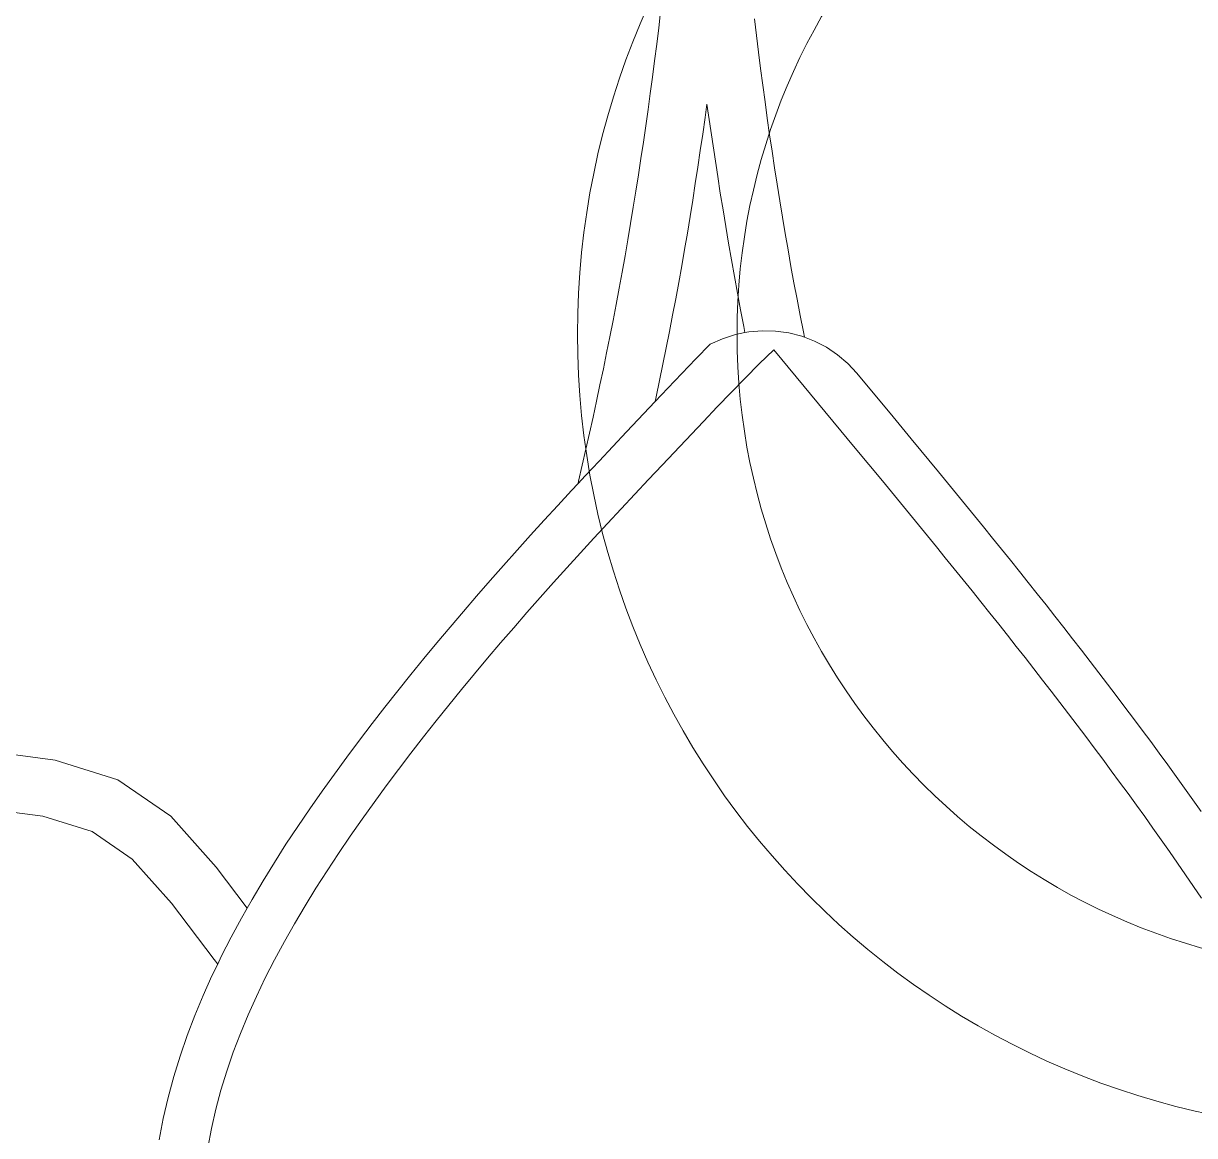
# Model space of a CAD drawing. Header units: millimetres. Extents: x 930469 to 1523124, y -120375 to 411163.
# Drawn here: x 1423876 to 1426078, y -42945 to -40853 of the extents above; entities that cross this region are included whole.
import ezdxf

# ---------------------------------------------------------------- set-up
doc = ezdxf.new("R2010")
doc.units = ezdxf.units.MM
doc.linetypes.add('HIDDEN', pattern=[0.75, 0.5, -0.25])
for name, color, linetype, lineweight in [('A-NET KHUAT', 8, 'HIDDEN', 0), ('A-NET THAY', 8, 'Continuous', 0), ('xr', 8, 'Continuous', 0)]:
    doc.layers.add(name, color=color, linetype=linetype, lineweight=lineweight)

# ---------------------------------------------------------------- blocks, each defined once
blk = doc.blocks.new('zzz')
at = {"layer": 'xr', "ltscale": 3}
for p, q in [((1232790.9, 23240), (1232756.1, 22978.4)), ((1232564.7, 23170.2), (1232545.4, 23025.4)), ((1232545.4, 23025.4), (1232487.4, 22838.9)), ((1232756.1, 22978.4), (1232682.6, 22742.6)), ((1232383.2, 22688.5), (1232487.4, 22838.9)), ((1232682.6, 22742.6), (1232545, 22543.8)), ((1232383.2, 22688.5), (1232217.9, 22540.9)), ((1231328.2, 22586.8), (1231408.1, 22571.7)), ((1231487.2, 22553.4), (1231408.1, 22571.7)), ((1231565.4, 22532.3), (1231487.2, 22553.4)), ((1231642.9, 22508.4), (1231565.4, 22532.3)), ((1231719.6, 22482), (1231642.9, 22508.4)), ((1232217.9, 22540.9), (1232005.7, 22381)), ((1232353.5, 22373.1), (1232545, 22543.8)), ((1231719.6, 22482), (1231795.4, 22453.1)), ((1231870.3, 22422), (1231795.4, 22453.1)), ((1231944.3, 22388.7), (1231870.3, 22422)), ((1231370.5, 22390.9), (1231297.9, 22404.6)), ((1231442.8, 22374.3), (1231370.5, 22390.9)), ((1231989.1, 22367.2), (1231944.3, 22388.7)), ((1232005.7, 22381), (1231989.1, 22367.2)), ((1231442.8, 22374.3), (1231514.7, 22355)), ((1231586.1, 22332.9), (1231514.7, 22355)), ((1231657.1, 22308.4), (1231586.1, 22332.9)), ((1232017.6, 22353.6), (1231989.1, 22367.2)), ((1232090, 22316.6), (1232017.6, 22353.6)), ((1232353.5, 22373.1), (1232199.2, 22256.8)), ((1231727.6, 22281.6), (1231657.1, 22308.4)), ((1232161.6, 22278.1), (1232090, 22316.6)), ((1231797.7, 22252.5), (1231727.6, 22281.6)), ((1231867.4, 22221.3), (1231797.7, 22252.5)), ((1232199.2, 22256.8), (1232161.6, 22278.1)), ((1232232.3, 22238.1), (1232199.2, 22256.8)), ((1231867.4, 22221.3), (1231936.5, 22188.1)), ((1232232.3, 22238.1), (1232302.2, 22196.7)), ((1232005.1, 22153.2), (1231936.5, 22188.1)), ((1232371.3, 22154.1), (1232302.2, 22196.7)), ((1232073.2, 22116.5), (1232005.1, 22153.2)), ((1232140.7, 22078.3), (1232073.2, 22116.5)), ((1232439.5, 22110.5), (1232371.3, 22154.1)), ((1232207.7, 22038.7), (1232140.7, 22078.3)), ((1232506.8, 22065.9), (1232439.5, 22110.5)), ((1232274.1, 21997.8), (1232207.7, 22038.7)), ((1232573.4, 22020.6), (1232506.8, 22065.9)), ((1232339.9, 21955.7), (1232274.1, 21997.8)), ((1232639, 21974.7), (1232573.4, 22020.6)), ((1232405.2, 21912.7), (1232339.9, 21955.7)), ((1232703.9, 21928.3), (1232639, 21974.7)), ((1232405.2, 21912.7), (1232469.7, 21868.7)), ((1232767.9, 21881.5), (1232703.9, 21928.3)), ((1232533.6, 21824.1), (1232469.7, 21868.7)), ((1232767.9, 21881.5), (1232831.3, 21834.2)), ((1232596.9, 21778.8), (1232533.6, 21824.1)), ((1232893.9, 21786.6), (1232831.3, 21834.2)), ((1232659.5, 21733), (1232596.9, 21778.8)), ((1232955.8, 21738.5), (1232893.9, 21786.6)), ((1232721.4, 21686.8), (1232659.5, 21733)), ((1233017.1, 21690.1), (1232955.8, 21738.5)), ((1232782.8, 21640.2), (1232721.4, 21686.8)), ((1233077.9, 21641.4), (1233017.1, 21690.1)), ((1232843.5, 21593.2), (1232782.8, 21640.2)), ((1233138, 21592.3), (1233077.9, 21641.4)), ((1232903.7, 21545.7), (1232843.5, 21593.2)), ((1233197.7, 21542.9), (1233138, 21592.3)), ((1232963.3, 21497.9), (1232903.7, 21545.7)), ((1233256.8, 21493.3), (1233197.7, 21542.9)), ((1232963.3, 21497.9), (1233022.4, 21449.8)), ((1233315.5, 21443.3), (1233256.8, 21493.3)), ((1233081, 21401.2), (1233022.4, 21449.8)), ((1233373.6, 21393.2), (1233315.5, 21443.3)), ((1233139.2, 21352.4), (1233081, 21401.2)), ((1233373.6, 21393.2), (1233431.4, 21342.7)), ((1233196.9, 21303.3), (1233139.2, 21352.4)), ((1233488.7, 21292.1), (1233431.4, 21342.7)), ((1233254.2, 21253.8), (1233196.9, 21303.3)), ((1233545.6, 21241.3), (1233488.7, 21292.1)), ((1233311.2, 21204.1), (1233254.2, 21253.8)), ((1233602.2, 21190.2), (1233545.6, 21241.3)), ((1233367.8, 21154.2), (1233311.2, 21204.1)), ((1233658.5, 21139), (1233602.2, 21190.2)), ((1233424.1, 21103.9), (1233367.8, 21154.2)), ((1233480.1, 21053.5), (1233424.1, 21103.9)), ((1233714.5, 21087.7), (1233658.5, 21139)), ((1233770.2, 21036.3), (1233714.5, 21087.7)), ((1233535.9, 21002.9), (1233480.1, 21053.5)), ((1233796.4, 21011.9), (1233770.2, 21036.3)), ((1233796.4, 21011.9), (1233805.6, 21009.8)), ((1233825.7, 20984.7), (1233796.4, 21011.9)), ((1233535.9, 21002.9), (1233591.4, 20952)), ((1233805.6, 21009.8), (1233865.8, 20995.9)), ((1233881, 20933.1), (1233825.7, 20984.7)), ((1233865.8, 20995.9), (1233926.1, 20982.2)), ((1233926.1, 20982.2), (1233986.4, 20968.7)), ((1234046.7, 20955.4), (1233986.4, 20968.7)), ((1233646.7, 20901), (1233591.4, 20952)), ((1233936.1, 20881.3), (1233881, 20933.1)), ((1234046.7, 20955.4), (1234107.1, 20942.3)), ((1234107.1, 20942.3), (1234167.6, 20929.5)), ((1234167.6, 20929.5), (1234228.1, 20916.8)), ((1233701.8, 20849.8), (1233646.7, 20901)), ((1233991, 20829.6), (1233936.1, 20881.3)), ((1234228.1, 20916.8), (1234288.6, 20904.4)), ((1234288.6, 20904.4), (1234349.2, 20892.2)), ((1234349.2, 20892.2), (1234409.8, 20880.3)), ((1234409.8, 20880.3), (1234470.6, 20868.6)), ((1233756.7, 20798.5), (1233701.8, 20849.8)), ((1234470.6, 20868.6), (1234531.3, 20857.2)), ((1234531.3, 20857.2), (1234592.2, 20846)), ((1234592.2, 20846), (1234653, 20835.1)), ((1234653, 20835.1), (1234714, 20824.5)), ((1233811.5, 20747), (1233756.7, 20798.5)), ((1233991, 20829.6), (1234105, 20721.7)), ((1234714, 20824.5), (1234774.9, 20814.1)), ((1234774.9, 20814.1), (1234835.9, 20804)), ((1234835.9, 20804), (1234897, 20794.1)), ((1234897, 20794.1), (1234958.2, 20784.5)), ((1233866.3, 20695.5), (1233811.5, 20747)), ((1234958.2, 20784.5), (1235019.4, 20775.2)), ((1235019.4, 20775.2), (1235080.7, 20766.1)), ((1235080.7, 20766.1), (1235142, 20757.2)), ((1235142, 20757.2), (1235203.3, 20748.5)), ((1235264.7, 20740.1), (1235203.3, 20748.5)), ((1234105, 20721.7), (1234123, 20717.9)), ((1234155.4, 20673.9), (1234105, 20721.7)), ((1234123, 20717.9), (1234184.3, 20705.1)), ((1234184.3, 20705.1), (1234245.6, 20692.5)), ((1235264.7, 20740.1), (1235326.1, 20731.9)), ((1235326.1, 20731.9), (1235387.6, 20723.9)), ((1235387.6, 20723.9), (1235449.2, 20716.1)), ((1235449.2, 20716.1), (1235510.7, 20708.5)), ((1235510.7, 20708.5), (1235572.3, 20701.2)), ((1234030.2, 20540.3), (1233866.3, 20695.5)), ((1234210.4, 20621.6), (1234155.4, 20673.9)), ((1234245.6, 20692.5), (1234307, 20680.2)), ((1234307, 20680.2), (1234368.5, 20668.1)), ((1234368.5, 20668.1), (1234430.1, 20656.2)), ((1234265.6, 20568.6), (1234210.4, 20621.6)), ((1234430.1, 20656.2), (1234491.7, 20644.6)), ((1234491.7, 20644.6), (1234553.5, 20633.3)), ((1234553.5, 20633.3), (1234615.3, 20622.2)), ((1234615.3, 20622.2), (1234677.1, 20611.4)), ((1234677.1, 20611.4), (1234739, 20600.9)), ((1234739, 20600.9), (1234800.9, 20590.6)), ((1234800.9, 20590.6), (1234862.9, 20580.6)), ((1234862.9, 20580.6), (1234925, 20570.9)), ((1234925, 20570.9), (1234987, 20561.4)), ((1234084.7, 20488.4), (1234030.2, 20540.3)), ((1234320.9, 20514.7), (1234265.6, 20568.6)), ((1235223.4, 20527.5), (1234951.9, 20486.5)), ((1234987, 20561.4), (1235049.1, 20552.2)), ((1235049.1, 20552.2), (1235111.2, 20543.2)), ((1235111.2, 20543.2), (1235173.3, 20534.4)), ((1235173.3, 20534.4), (1235223.4, 20527.5)), ((1234139.1, 20436.2), (1234084.7, 20488.4)), ((1234320.9, 20514.7), (1234341.7, 20468.4)), ((1234951.9, 20486.5), (1234889, 20476.8)), ((1234341.7, 20468.4), (1234357.3, 20420)), ((1234700.7, 20445.9), (1234638, 20435)), ((1234763.4, 20456.4), (1234700.7, 20445.9)), ((1234826.2, 20466.7), (1234763.4, 20456.4)), ((1234889, 20476.8), (1234826.2, 20466.7)), ((1234193.1, 20383.5), (1234139.1, 20436.2)), ((1234357.3, 20420), (1234364.4, 20384.3)), ((1234450.3, 20400.8), (1234387.9, 20388.9)), ((1234512.8, 20412.5), (1234450.3, 20400.8)), ((1234575.4, 20423.9), (1234512.8, 20412.5)), ((1234638, 20435), (1234575.4, 20423.9)), ((1234193.1, 20383.5), (1234246.5, 20330.2)), ((1234387.9, 20388.9), (1234364.4, 20384.3)), ((1234364.4, 20384.3), (1234367.3, 20370.2)), ((1234367.3, 20370.2), (1234371.6, 20319.7)), ((1234299.3, 20276), (1234246.5, 20330.2)), ((1234371.6, 20319.7), (1234370.3, 20269)), ((1235171, 20300.2), (1235233.1, 20308.8)), ((1235295.4, 20317.3), (1235233.1, 20308.8)), ((1235295.4, 20317.3), (1235357.7, 20325.5)), ((1235357.7, 20325.5), (1235420, 20333.5)), ((1235420, 20333.5), (1235482.4, 20341.2)), ((1235482.4, 20341.2), (1235544.8, 20348.8)), ((1233930.3, 19969.4), (1234299.3, 20276)), ((1234370.3, 20269), (1234363.3, 20218.8)), ((1234860.8, 20253.3), (1234922.8, 20263.2)), ((1234922.8, 20263.2), (1234984.8, 20272.8)), ((1234984.8, 20272.8), (1235046.8, 20282.2)), ((1235046.8, 20282.2), (1235108.9, 20291.3)), ((1235108.9, 20291.3), (1235171, 20300.2)), ((1234363.3, 20218.8), (1234350.7, 20169.8)), ((1234613.8, 20211.1), (1234675.4, 20222.1)), ((1234675.4, 20222.1), (1234737.2, 20232.8)), ((1234737.2, 20232.8), (1234799, 20243.2)), ((1234799, 20243.2), (1234860.8, 20253.3)), ((1234367.5, 20164.6), (1234429, 20176.6)), ((1234429, 20176.6), (1234490.5, 20188.4)), ((1234490.5, 20188.4), (1234552.1, 20199.9)), ((1234552.1, 20199.9), (1234613.8, 20211.1)), ((1234347.2, 20160.6), (1234332.6, 20122.5)), ((1234350.7, 20169.8), (1234347.2, 20160.6)), ((1234347.2, 20160.6), (1234367.5, 20164.6)), ((1234309.4, 20077.7), (1234332.6, 20122.5)), ((1234309.4, 20077.7), (1234281.2, 20035.8)), ((1234248.5, 19997.5), (1234211.7, 19963.1)), ((1234281.2, 20035.8), (1234248.5, 19997.5)), ((1233806.9, 19867.3), (1233930.3, 19969.4)), ((1234211.7, 19963.1), (1234047.5, 19826.8)), ((1233724.6, 19799.5), (1233806.9, 19867.3)), ((1233965.1, 19758.6), (1234047.5, 19826.8)), ((1233641.9, 19731.8), (1233724.6, 19799.5)), ((1233965.1, 19758.6), (1233841.2, 19656.5)), ((1233641.9, 19731.8), (1233559.1, 19664.2)), ((1233559.1, 19664.2), (1233517.7, 19630.6)), ((1233841.2, 19656.5), (1233758.3, 19588.5)), ((1233517.7, 19630.6), (1233476.2, 19597)), ((1233392.9, 19529.9), (1233434.6, 19563.4)), ((1233476.2, 19597), (1233434.6, 19563.4)), ((1233716.8, 19554.6), (1233758.3, 19588.5)), ((1233392.9, 19529.9), (1233351.2, 19496.5)), ((1233633.5, 19486.9), (1233716.8, 19554.6)), ((1233351.2, 19496.5), (1233309.4, 19463.2)), ((1233591.8, 19453.1), (1233633.5, 19486.9)), ((1233267.6, 19429.9), (1233225.7, 19396.7)), ((1233309.4, 19463.2), (1233267.6, 19429.9)), ((1233550, 19419.4), (1233591.8, 19453.1)), ((1233225.7, 19396.7), (1233183.7, 19363.6)), ((1233508.2, 19385.7), (1233466.2, 19352.1)), ((1233508.2, 19385.7), (1233550, 19419.4)), ((1233141.7, 19330.7), (1233183.7, 19363.6)), ((1233424.1, 19318.5), (1233466.2, 19352.1)), ((1233099.5, 19297.8), (1233057.3, 19265)), ((1233141.7, 19330.7), (1233099.5, 19297.8)), ((1233382, 19285), (1233424.1, 19318.5)), ((1233057.3, 19265), (1233015, 19232.3)), ((1233297.6, 19218.3), (1233339.8, 19251.6)), ((1233339.8, 19251.6), (1233382, 19285)), ((1233015, 19232.3), (1232972.6, 19199.7)), ((1233255.2, 19185.1), (1233297.6, 19218.3)), ((1232930.2, 19167.2), (1232887.6, 19134.9)), ((1232972.6, 19199.7), (1232930.2, 19167.2)), ((1233255.2, 19185.1), (1233212.8, 19151.9)), ((1232845, 19102.7), (1232887.6, 19134.9)), ((1233127.5, 19085.9), (1233170.2, 19118.9)), ((1233170.2, 19118.9), (1233212.8, 19151.9)), ((1232845, 19102.7), (1232802.2, 19070.5)), ((1233084.8, 19053), (1233127.5, 19085.9)), ((1232759.3, 19038.6), (1232716.4, 19006.7)), ((1232802.2, 19070.5), (1232759.3, 19038.6)), ((1233041.9, 19020.3), (1233084.8, 19053)), ((1232716.4, 19006.7), (1232673.3, 18975)), ((1232955.9, 18955.1), (1232999, 18987.6)), ((1232999, 18987.6), (1233041.9, 19020.3)), ((1232630.2, 18943.5), (1232586.9, 18912.1)), ((1232673.3, 18975), (1232630.2, 18943.5)), ((1232912.8, 18922.7), (1232955.9, 18955.1)), ((1232543.6, 18880.8), (1232586.9, 18912.1)), ((1232869.4, 18890.4), (1232912.8, 18922.7)), ((1232543.6, 18880.8), (1232500, 18849.7)), ((1232782.5, 18826.1), (1232826, 18858.2)), ((1232826, 18858.2), (1232869.4, 18890.4)), ((1232456.4, 18818.8), (1232412.7, 18788)), ((1232500, 18849.7), (1232456.4, 18818.8)), ((1232738.8, 18794.2), (1232782.5, 18826.1)), ((1232412.7, 18788), (1232368.8, 18757.4)), ((1232695.1, 18762.4), (1232738.8, 18794.2)), ((1232324.9, 18727), (1232280.8, 18696.7)), ((1232368.8, 18757.4), (1232324.9, 18727)), ((1232607.2, 18699.3), (1232651.2, 18730.8)), ((1232651.2, 18730.8), (1232695.1, 18762.4)), ((1232280.8, 18696.7), (1232236.5, 18666.6)), ((1232563, 18668), (1232607.2, 18699.3))]:
    blk.add_line(p, q, dxfattribs=at)

msp = doc.modelspace()

# ---------------------------------------------------------------- linework, layer by layer
at = {"layer": 'A-NET THAY', "ltscale": 3}
for radius in [1500, 1200]:
    msp.add_circle((1426417.7, -41437.4), radius, dxfattribs=at)

# ---------------------------------------------------------------- block references
at = {"layer": 'A-NET KHUAT', "xscale": 0.5, "yscale": 0.5, "zscale": 0.5, "rotation": 90}
msp.add_blockref('zzz', (1435424.7, -658616.9), dxfattribs=at)

doc.saveas('drawing.dxf')
